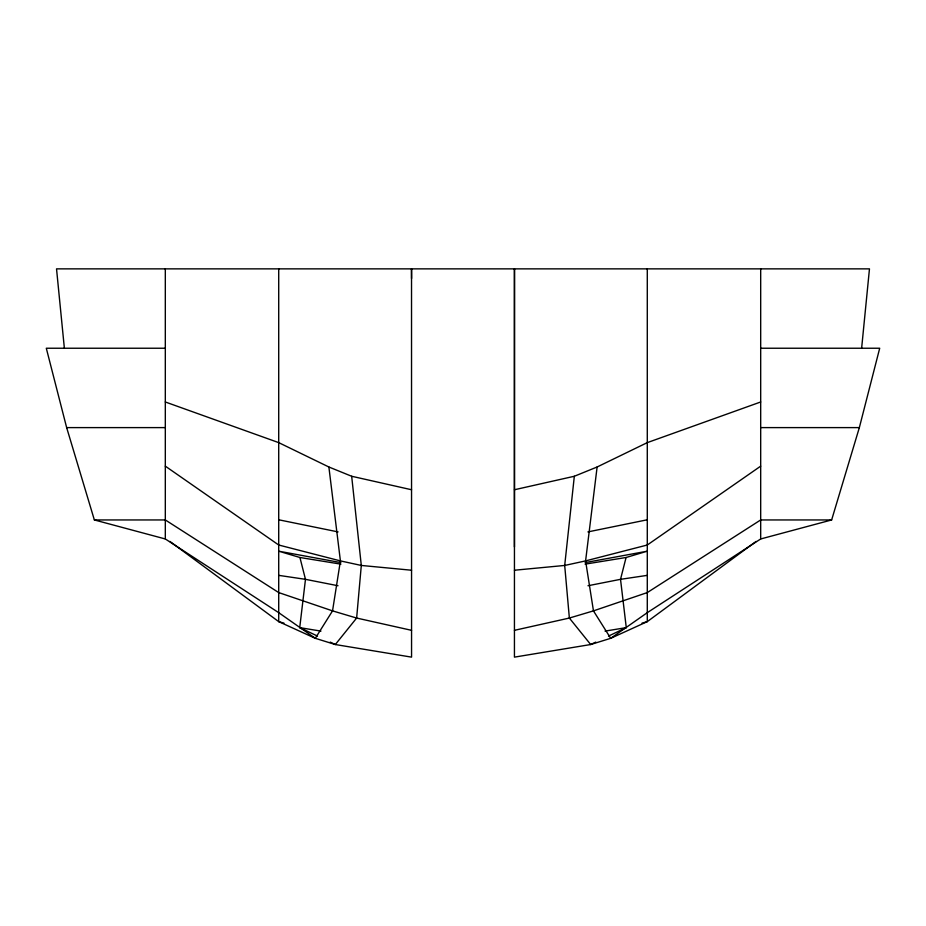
<?xml version="1.0" encoding="UTF-8"?>
<svg xmlns="http://www.w3.org/2000/svg" width="926" height="926" viewBox="0 0 926 926"><rect width="100%" height="100%" fill="white"/><g stroke="black" fill="none" stroke-linecap="round" stroke-linejoin="round"><path stroke-width="1.39" d="M514.439 546.907L514.474 268.864L514.439 657.136L590.684 644.531L610.697 638.315L647.286 621.635L756.067 541.432M861.631 348.234L869.468 268.864L56.532 268.864L64.369 348.234M760.686 401.977L647.286 442.628L597.12 466.993L574.328 476.265L564.698 565.45L569.363 618.047L590.684 644.531L595.777 642.112M317.514 636.081L299.723 627.631L305.476 579.329L299.92 557.498L278.714 551.19L340.895 562.614M597.12 466.993L585.591 560.901L593.462 610.871L610.697 638.315L647.286 612.665L760.686 538.967L831.641 519.949L859.351 427.604L879.7 348.234L760.686 348.234M585.105 562.614L647.286 551.19L626.08 557.498L620.524 579.329L626.277 627.631L608.486 636.081M760.686 466.148L647.286 545.009L585.591 560.901L564.698 565.45L514.439 570.231M642.042 623.129L647.286 621.635L647.286 268.864M514.439 489.75L574.328 476.265M514.439 630.328L569.363 618.047L593.462 610.871L647.286 592.582L760.686 519.949L831.641 519.949M587.929 531.906L647.286 519.787M587.998 585.741L620.524 579.329L647.286 575.359M605.037 631.104L626.277 627.631M585.093 564.142L626.08 557.498M165.314 348.234L46.3 348.234L66.649 427.604L94.359 519.949L165.314 538.967L278.714 612.665L315.303 638.315L335.316 644.531L411.561 657.136L411.526 268.864L411.561 278.541M66.649 427.604L165.314 427.604M760.686 427.604L859.351 427.604M94.359 519.949L165.314 519.949L278.714 592.582L332.538 610.871L356.637 618.047L411.561 630.328M411.561 570.231L361.302 565.45L340.409 560.901L278.714 545.009L165.314 466.148M278.714 575.359L305.476 579.329L338.002 585.741M299.92 557.498L340.907 564.142M299.723 627.631L320.963 631.104M278.714 519.787L338.071 531.906M165.314 401.977L278.714 442.628L328.88 466.993L351.672 476.265L411.561 489.75M283.958 623.129L278.714 621.635L169.933 541.432M330.223 642.112L335.316 644.531L356.637 618.047L361.302 565.45L351.672 476.265M328.88 466.993L340.409 560.901L332.538 610.871L315.303 638.315L278.714 621.635L278.714 268.864M760.686 268.864L760.686 538.967M165.314 268.864L165.314 538.967"/></g></svg>
